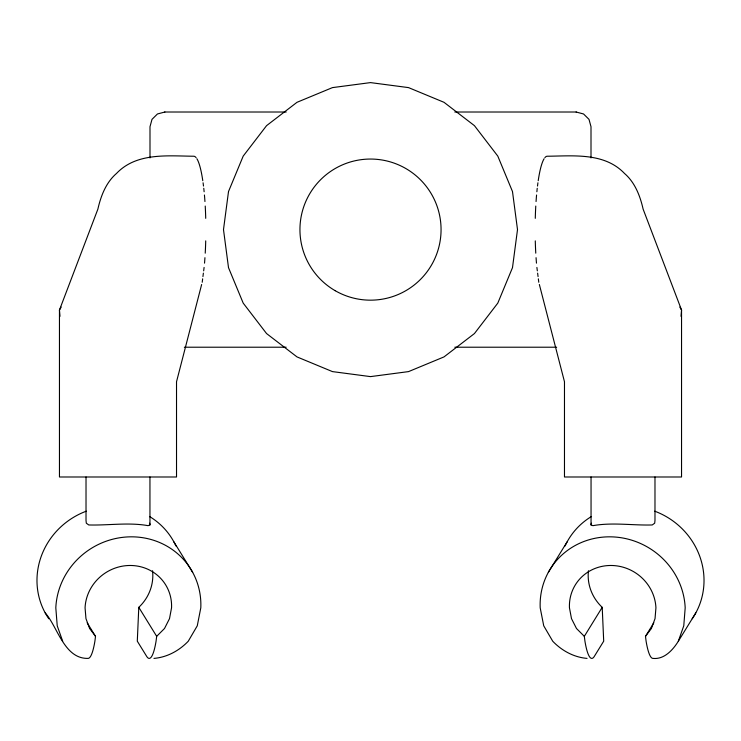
<?xml version="1.0" encoding="UTF-8"?>
<svg xmlns="http://www.w3.org/2000/svg" width="741" height="741" viewBox="0 0 741 741"><rect width="100%" height="100%" fill="white"/><g stroke="black" fill="none" stroke-linecap="round" stroke-linejoin="round"><path stroke-width="1.11" d="M152.544 570.755A43.849 41.774 -31.7 0 1 138.789 607.333L137.298 641.169L146.681 656.387A58.798 9.716 90 0 0 156.064 641.169L156.675 636.334L164.511 628.498L169.504 618.642L171.551 607.824A43.849 41.774 -31.7 0 0 130.184 565.476A43.849 41.774 -31.7 0 0 85.067 607.824L85.965 618.642L89.615 628.498L95.515 636.334L94.904 641.169A58.798 9.716 -90 0 1 88.04 658.397C64.161 658.999 57.678 626.803 45.192 612.881M681.007 316.333L681.544 310.025L643.123 209.138C640.159 195.976 634.963 182.453 624.506 173.459C604.452 152.387 573.562 155.981 547.256 156.231A73.378 12.125 90 0 0 544.885 157.648M202.219 282.265L202.654 278.838M202.941 276.56L203.377 273.142M203.664 270.854L204.099 267.436M654.979 476.991L654.979 520.506L654.683 523.202L652.228 524.961C632.601 525.536 612.529 522.164 592.93 525.656L591.049 524.961L591.337 523.202M201.645 284.498L176.525 381.745L176.525 476.991L59.456 476.991L59.456 310.025L97.877 209.138C100.841 195.976 106.037 182.453 116.494 173.459C136.548 152.387 167.438 155.981 193.744 156.231A73.378 12.125 90 0 1 196.115 157.648M653.821 622.801L645.485 636.334L646.096 641.169A58.798 9.716 -90 0 0 652.96 658.397C664.214 659.647 672.939 649.931 678.311 641.261L683.776 625.802L685.184 607.824A73.498 70.024 31.7 0 0 609.547 536.827A73.498 70.024 31.7 0 0 540.198 607.824L543.727 625.802L552.758 641.261C561.882 650.737 573.812 657.267 587.039 658.397M61.188 307.089L59.456 310.025L59.993 316.333M548.34 572.33L567.106 541.884M602.211 607.333L603.702 641.169L594.319 656.387A58.798 9.716 90 0 1 584.936 641.169L584.325 636.334L602.211 607.333A43.849 41.774 31.7 0 1 588.456 570.755M678.311 641.261L695.808 612.881M645.485 636.334L651.385 628.498L655.035 618.642L655.933 607.824A43.849 41.774 31.7 0 0 610.816 565.476A43.849 41.774 31.7 0 0 569.449 607.824L571.496 618.642L576.489 628.498L584.325 636.334M149.951 476.991L149.951 524.961L148.07 525.656C128.471 522.164 108.399 525.536 88.772 524.961L86.317 523.202L86.021 520.506L86.021 476.991M164.9 112.011L157.444 113.975L151.998 119.357L149.997 126.711L149.997 157.926M153.961 658.397C167.188 657.267 179.118 650.737 188.242 641.261L197.273 625.802L200.802 607.824A73.498 70.024 -31.7 0 0 131.453 536.827A73.498 70.024 -31.7 0 0 55.816 607.824L57.224 625.802L62.689 641.261M164.697 112.011L286.183 112.011M454.817 112.011L576.303 112.011M184.352 347.214L286.183 347.214M454.817 347.214L556.648 347.214M576.1 112.011L583.556 113.975L589.002 119.357L591.003 126.711L591.003 157.926M173.894 541.884L192.66 572.33M138.789 607.333L156.675 636.334M87.179 622.801L95.515 636.334M679.812 307.089L681.544 310.025L681.544 476.991L564.475 476.991L564.475 381.745L539.355 284.498M149.663 523.202L149.951 524.961M536.901 267.436L537.336 270.854M537.623 273.142L538.059 276.56M538.346 278.838L538.781 282.265M591.049 476.991L591.049 524.961M565.059 545.969A73.498 70.024 31.7 0 1 591.503 516.486M654.711 511.179A73.498 70.024 31.7 0 1 692.224 618.735M536.475 263.157A73.378 12.125 90 0 1 536.058 257.692M535.771 253.172A73.378 12.125 90 0 1 535.28 240.871M535.28 218.345A73.378 12.125 90 0 1 535.771 206.044M536.058 201.533A73.378 12.125 90 0 1 536.567 195.003M536.873 191.752A73.378 12.125 90 0 1 537.234 188.288M537.503 186.047A73.378 12.125 90 0 1 537.92 182.786M538.216 180.702A73.378 12.125 90 0 1 544.116 158.731M149.497 516.486A73.498 70.024 -31.7 0 1 175.941 545.969M48.776 618.735A73.498 70.024 -31.7 0 1 86.289 511.179M196.884 158.731A73.378 12.125 90 0 1 202.784 180.702M203.08 182.786A73.378 12.125 90 0 1 203.497 186.047M203.766 188.288A73.378 12.125 90 0 1 204.127 191.752M204.433 195.003A73.378 12.125 90 0 1 204.942 201.533M205.229 206.044A73.378 12.125 90 0 1 205.72 218.345M205.72 240.871A73.378 12.125 90 0 1 205.229 253.172M204.942 257.692A73.378 12.125 90 0 1 204.525 263.157M228.506 191.558L223.495 229.608L228.506 267.658L243.196 303.106L266.556 333.552L297.002 356.912L332.45 371.602L370.5 376.613L408.55 371.602L443.998 356.912L474.444 333.552L497.804 303.106L512.494 267.658L517.505 229.608L512.494 191.558L497.804 156.11L474.444 125.664L443.998 102.304L408.55 87.614L370.5 82.603L332.45 87.614L297.002 102.304L266.556 125.664L243.196 156.11L228.506 191.558M335.219 290.713A70.562 70.562 0 0 0 441.062 229.608A70.562 70.562 0 0 0 335.219 168.503A70.562 70.562 0 0 0 335.219 290.713"/></g></svg>
